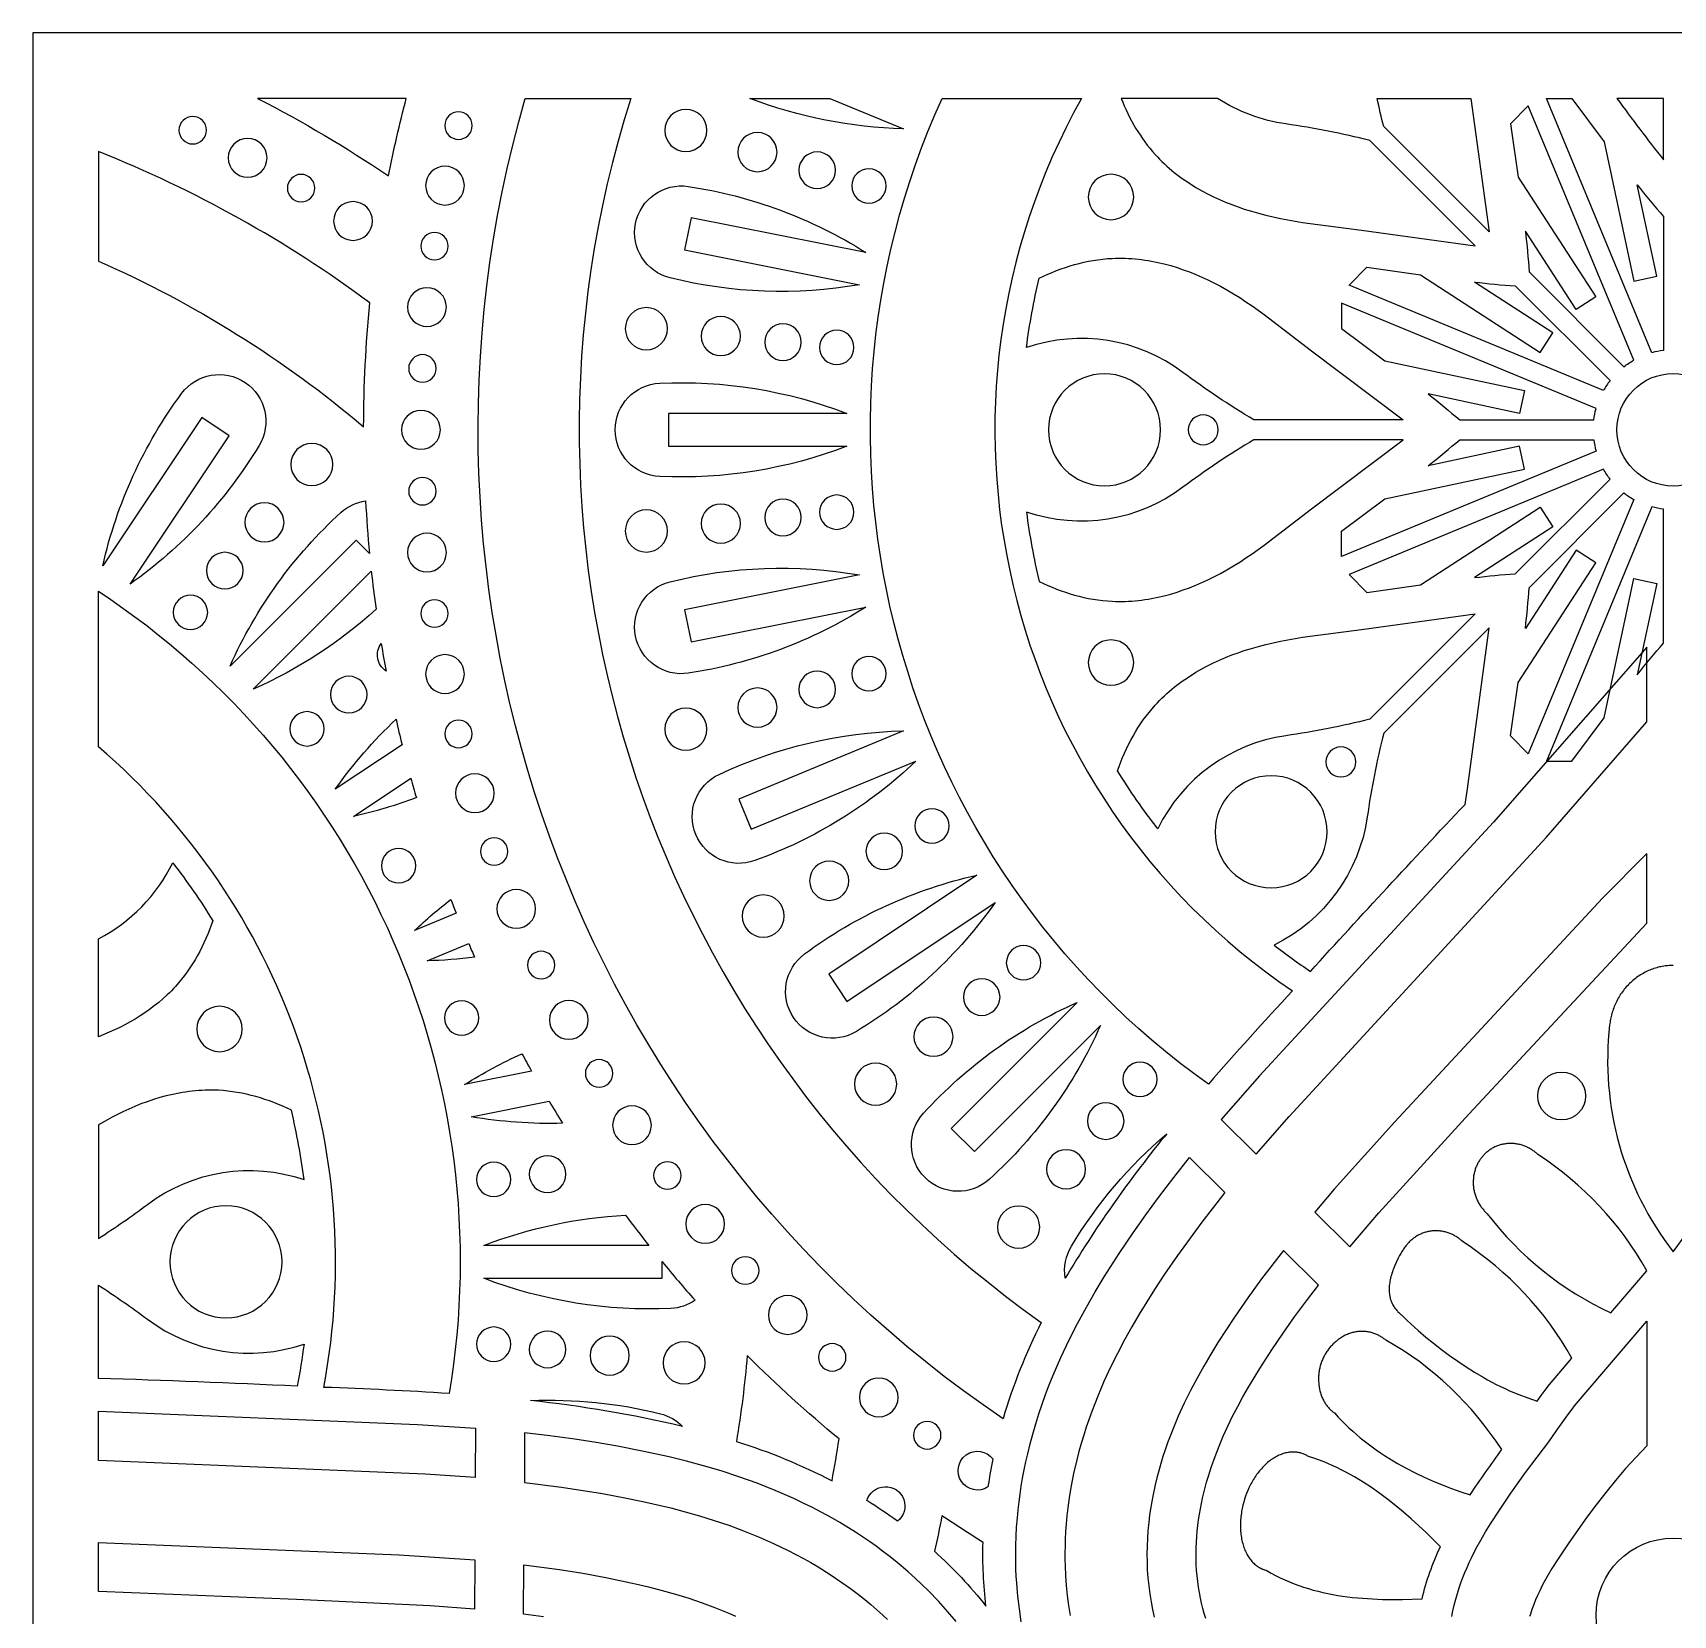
# Model space of a CAD drawing. Extents: x 101 to 1101, y 77 to 2048.
# Drawn here: x 101 to 601, y 1566 to 2048 of the extents above; entities that cross this region are included whole.
import ezdxf

# ---------------------------------------------------------------- set-up
doc = ezdxf.new("R2010")
doc.units = 0
for name, color, linetype in [('LAYER_01', 1, 'CONTINUOUS'), ('LAYER_02', 5, 'CONTINUOUS'), ('LAYER_03', 7, 'CONTINUOUS')]:
    doc.layers.add(name, color=color, linetype=linetype)

msp = doc.modelspace()

# ---------------------------------------------------------------- linework, layer by layer
at = {"layer": 'LAYER_01'}
for points in [[(592.84, 1838.28), (592.84, 1861.04), (546.03, 1807.76), (474.69, 1730.37), (463.02, 1717.03), (473.71, 1706.45), (483.74, 1717.99), (562.07, 1803.06)], [(592.84, 1776.94), (592.84, 1798.18), (579.25, 1784.49), (515.94, 1716.29), (497.5, 1695.77), (491.54, 1688.81), (502.23, 1678.22), (511.09, 1688.52), (538.5, 1718.65)], [(120.74, 1628.07), (217.99, 1624.04), (235.67, 1622.86), (235.59, 1607.81), (220.34, 1608.88), (120.74, 1613.07)], [(120.74, 1588.06), (212.47, 1584.28), (235.46, 1582.74), (235.38, 1567.69), (221.84, 1568.71), (181.15, 1570.63), (120.74, 1573.05)]]:
    msp.add_lwpolyline(points, close=True, dxfattribs=at)
msp.add_lwpolyline([(600.84, 1764.03), (600.43, 1764.02), (600.02, 1764.01), (599.61, 1763.99), (599.2, 1763.95), (598.78, 1763.91), (598.36, 1763.86), (597.94, 1763.8), (597.52, 1763.73), (597.1, 1763.64), (596.67, 1763.55), (596.25, 1763.45), (595.82, 1763.34), (595.4, 1763.21), (594.98, 1763.08), (594.55, 1762.93), (594.13, 1762.77), (593.71, 1762.61), (593.3, 1762.43), (592.88, 1762.24), (592.47, 1762.04), (592.06, 1761.83), (591.66, 1761.61), (591.25, 1761.38), (590.86, 1761.13), (590.46, 1760.88), (590.08, 1760.62), (589.7, 1760.34), (589.32, 1760.06), (588.95, 1759.77), (588.58, 1759.47), (588.23, 1759.16), (587.88, 1758.84), (587.53, 1758.51), (587.2, 1758.17), (586.87, 1757.83), (586.55, 1757.47), (586.24, 1757.11), (585.94, 1756.74), (585.65, 1756.37), (585.36, 1755.99), (585.09, 1755.6), (584.82, 1755.21), (584.57, 1754.81), (584.32, 1754.41), (584.08, 1754), (583.86, 1753.59), (583.64, 1753.17), (583.43, 1752.76), (583.24, 1752.33), (583.05, 1751.91), (582.87, 1751.48), (582.71, 1751.05), (582.55, 1750.62), (582.4, 1750.19), (582.27, 1749.76), (582.14, 1749.33), (582.02, 1748.89), (581.92, 1748.46), (581.82, 1748.03), (581.73, 1747.6), (581.65, 1747.17), (581.58, 1746.74), (581.52, 1746.31), (581.47, 1745.89, 0.195761), (600.84, 1676.7, 0.195761), (620.21, 1745.89)], format="xyb", dxfattribs=at)
for points in [[(402.1, 1563.87), (401.5, 1567.8), (401.04, 1571.7), (400.7, 1575.61), (400.57, 1577.77), (400.47, 1579.94), (400.4, 1584.27), (400.43, 1587.1), (400.52, 1589.92), (400.68, 1592.74), (400.89, 1595.56), (401.13, 1597.98), (401.4, 1600.39), (401.73, 1602.79), (402.09, 1605.19), (402.51, 1607.68), (402.98, 1610.16), (403.49, 1612.63), (404.04, 1615.09), (404.78, 1618.09), (405.58, 1621.07), (406.49, 1624.19), (407.47, 1627.29), (408.47, 1630.25), (409.52, 1633.2), (410.64, 1636.12), (411.8, 1639.02), (414.16, 1644.46), (416.7, 1649.83), (419.25, 1654.85), (421.94, 1659.8), (424.62, 1664.45), (427.41, 1669.05), (431.98, 1676.19), (436.24, 1682.51), (440.05, 1687.91), (443.96, 1693.24), (448.63, 1699.38), (453.41, 1705.43), (464.13, 1694.82), (457.11, 1685.77), (449.67, 1675.55), (445.76, 1669.84), (442.69, 1665.16), (438.06, 1657.7), (435.78, 1653.79), (433.58, 1649.83), (431.4, 1645.69), (429.33, 1641.5), (427.3, 1637.1), (425.4, 1632.64), (423.58, 1627.96), (421.92, 1623.22), (421.12, 1620.74), (420.38, 1618.26), (419.68, 1615.75), (419.03, 1613.24), (418.06, 1609.03), (417.23, 1604.78), (416.72, 1601.68), (416.29, 1598.56), (416.02, 1596.15), (415.79, 1593.74), (415.62, 1591.33), (415.49, 1588.91), (415.43, 1586.91), (415.4, 1584.9), (415.41, 1582.9), (415.45, 1580.89), (415.58, 1577.89), (415.8, 1574.9), (416.11, 1571.86), (416.5, 1568.83), (416.99, 1565.8)], [(458.36, 1564.8), (457.88, 1566.35), (457.45, 1567.91), (457.06, 1569.49), (456.71, 1571.07), (456.39, 1572.75), (456.11, 1574.44), (455.88, 1576.14), (455.7, 1577.84), (455.56, 1579.55), (455.46, 1581.26), (455.41, 1582.97), (455.4, 1584.68), (455.43, 1586.4), (455.5, 1588.11), (455.61, 1589.83), (455.76, 1591.53), (455.94, 1593.24), (456.16, 1594.94), (456.42, 1596.63), (456.71, 1598.32), (457.03, 1599.95), (457.37, 1601.58), (457.75, 1603.19), (458.16, 1604.8), (458.59, 1606.41), (459.06, 1608), (460.06, 1611.16), (461.18, 1614.3), (462.38, 1617.4), (463.68, 1620.47), (465.07, 1623.51), (466.53, 1626.52), (468.07, 1629.5), (469.67, 1632.45), (471.33, 1635.37), (474.81, 1641.13), (478.46, 1646.77), (481.9, 1651.83), (485.43, 1656.8), (489.05, 1661.69), (492.75, 1666.51), (482.01, 1677.13), (475.34, 1668.4), (471.16, 1662.63), (467.05, 1656.7), (462.06, 1649.03), (459.88, 1645.47), (457.74, 1641.83), (455.68, 1638.14), (453.68, 1634.35), (451.78, 1630.5), (449.97, 1626.55), (448.28, 1622.53), (447.47, 1620.48), (446.71, 1618.41), (445.97, 1616.32), (445.28, 1614.23), (444.62, 1612.09), (444, 1609.93), (443.43, 1607.76), (442.9, 1605.59), (442.18, 1602.19), (441.86, 1600.48), (441.57, 1598.77), (441.23, 1596.43), (440.94, 1594.08), (440.71, 1591.7), (440.54, 1589.32), (440.44, 1586.93), (440.4, 1584.54), (440.42, 1582.13), (440.52, 1579.71), (440.69, 1577.27), (440.93, 1574.84), (441.25, 1572.38), (441.65, 1569.94), (442.11, 1567.59), (442.65, 1565.26)], [(533.32, 1565.45), (533.68, 1567.21), (534.09, 1568.96), (534.54, 1570.7), (535.04, 1572.43), (535.58, 1574.15), (536.13, 1575.77), (536.72, 1577.37), (537.34, 1578.91), (537.98, 1580.43), (538.63, 1581.9), (539.32, 1583.35), (540.72, 1586.13), (542.16, 1588.77), (543.61, 1591.26), (545.11, 1593.7), (548.04, 1598.2), (551.38, 1603.07), (555.83, 1609.33), (562.9, 1618.77), (565.21, 1621.94), (568.67, 1626.94), (569.99, 1628.72), (570.76, 1629.7), (592.84, 1655.54), (592.84, 1617.47), (589.53, 1614.07), (586.34, 1610.57), (583.26, 1606.97), (580.26, 1603.29), (577.35, 1599.54), (574.51, 1595.71), (568.99, 1587.89), (565.52, 1582.71), (563.86, 1580.08), (562.29, 1577.41), (561.54, 1576.05), (560.83, 1574.69), (560.14, 1573.31), (559.49, 1571.91), (558.88, 1570.51), (558.31, 1569.08), (557.78, 1567.64), (557.3, 1566.18), (557.06, 1565.41)], [(382.27, 1563.92), (379.74, 1566.93), (378.3, 1568.55), (376.84, 1570.15), (373.82, 1573.27), (371.8, 1575.24), (369.74, 1577.17), (367.64, 1579.06), (365.49, 1580.9), (363.62, 1582.44), (361.72, 1583.95), (359.79, 1585.42), (357.84, 1586.86), (355.78, 1588.32), (353.7, 1589.75), (351.59, 1591.13), (349.45, 1592.48), (346.81, 1594.08), (344.14, 1595.62), (341.29, 1597.18), (338.41, 1598.69), (335.61, 1600.07), (332.78, 1601.41), (329.93, 1602.68), (327.05, 1603.91), (321.53, 1606.09), (315.94, 1608.09), (310.59, 1609.84), (305.19, 1611.43), (300, 1612.83), (294.78, 1614.12), (286.5, 1615.93), (279.01, 1617.38), (272.5, 1618.5), (265.97, 1619.51), (258.33, 1620.55), (250.67, 1621.45), (250.59, 1606.37), (261.96, 1604.93), (274.44, 1602.96), (281.24, 1601.69), (286.73, 1600.56), (295.27, 1598.56), (299.65, 1597.4), (304.01, 1596.16), (308.47, 1594.77), (312.9, 1593.27), (317.45, 1591.6), (321.94, 1589.79), (326.54, 1587.76), (331.07, 1585.59), (333.38, 1584.4), (335.67, 1583.17), (337.93, 1581.89), (340.17, 1580.58), (343.83, 1578.28), (347.42, 1575.87), (349.98, 1574.03), (352.48, 1572.13), (354.38, 1570.62), (356.24, 1569.08), (358.07, 1567.49), (359.87, 1565.87), (361.33, 1564.5)], [(256.4, 1565.32), (250.38, 1566.12), (250.45, 1581.22), (261.34, 1579.76), (268.38, 1578.64), (275.48, 1577.35), (284.43, 1575.46), (288.49, 1574.48), (292.58, 1573.42), (296.65, 1572.27), (300.74, 1571), (304.8, 1569.62), (308.88, 1568.1), (312.91, 1566.46), (314.94, 1565.58)]]:
    msp.add_lwpolyline(points, dxfattribs=at)
for points in [[(581.85, 1658.09), (592.84, 1670.9, 0.120224), (559.62, 1706.34), (559.29, 1706.65), (559.08, 1706.83), (558.87, 1707), (558.65, 1707.18), (558.42, 1707.35), (558.19, 1707.51), (557.96, 1707.67), (557.72, 1707.83), (557.47, 1707.98), (557.22, 1708.13), (556.97, 1708.28), (556.71, 1708.41), (556.44, 1708.54), (556.17, 1708.67), (555.9, 1708.79), (555.62, 1708.9), (555.34, 1709.01), (555.06, 1709.11), (554.77, 1709.2), (554.48, 1709.29), (554.18, 1709.37), (553.89, 1709.44), (553.59, 1709.51), (553.29, 1709.56), (552.98, 1709.61), (552.68, 1709.65), (552.37, 1709.68), (552.07, 1709.71), (551.76, 1709.72), (551.45, 1709.73), (551.14, 1709.73), (550.84, 1709.72), (550.53, 1709.71), (550.22, 1709.68), (549.92, 1709.65), (549.62, 1709.61), (549.32, 1709.56), (549.02, 1709.5), (548.72, 1709.44), (548.43, 1709.37), (548.13, 1709.28), (547.85, 1709.2), (547.56, 1709.1), (547.28, 1709), (547.01, 1708.89), (546.73, 1708.78), (546.47, 1708.65), (546.2, 1708.53), (545.94, 1708.39), (545.69, 1708.25), (545.44, 1708.1), (545.2, 1707.95), (544.96, 1707.79), (544.73, 1707.63), (544.5, 1707.47), (544.28, 1707.29), (544.07, 1707.12), (543.86, 1706.94), (543.65, 1706.76), (543.46, 1706.57), (543.26, 1706.38), (543.08, 1706.19), (542.9, 1705.99), (542.73, 1705.79), (542.56, 1705.59), (542.39, 1705.38), (542.23, 1705.17), (542.07, 1704.95), (541.91, 1704.72), (541.76, 1704.49), (541.61, 1704.26), (541.47, 1704.01), (541.33, 1703.77), (541.2, 1703.51), (541.07, 1703.25), (540.95, 1702.99), (540.83, 1702.72), (540.72, 1702.45), (540.61, 1702.17), (540.51, 1701.89), (540.42, 1701.6), (540.34, 1701.31), (540.26, 1701.02), (540.18, 1700.72), (540.12, 1700.42), (540.06, 1700.12), (540.01, 1699.81), (539.97, 1699.5), (539.93, 1699.19), (539.91, 1698.88), (539.89, 1698.56), (539.87, 1698.24), (539.87, 1697.93), (539.87, 1697.61), (539.89, 1697.29), (539.9, 1696.97), (539.93, 1696.66), (539.97, 1696.34), (540.01, 1696.02), (540.06, 1695.71), (540.12, 1695.39), (540.19, 1695.08), (540.26, 1694.77), (540.34, 1694.47), (540.43, 1694.16), (540.53, 1693.86), (540.63, 1693.56), (540.74, 1693.27), (540.86, 1692.98), (540.98, 1692.69), (541.11, 1692.41), (541.24, 1692.13), (541.38, 1691.86), (541.53, 1691.59), (541.68, 1691.33), (541.84, 1691.07), (542, 1690.82), (542.17, 1690.57), (542.34, 1690.33), (542.51, 1690.09), (542.69, 1689.86), (542.87, 1689.64), (543.06, 1689.42), (543.24, 1689.21), (543.43, 1689), (543.63, 1688.81), (543.82, 1688.61), (544.15, 1688.3, 0.121451)], [(559.37, 1631.11), (560.59, 1632.84), (561.84, 1634.53), (563.15, 1636.19), (569.97, 1644.25, 0.12023), (536.78, 1679.71), (536.44, 1680.01), (536.24, 1680.19), (536.02, 1680.37), (535.8, 1680.55), (535.58, 1680.72), (535.35, 1680.88), (535.12, 1681.04), (534.88, 1681.2), (534.63, 1681.35), (534.38, 1681.5), (534.12, 1681.64), (533.86, 1681.78), (533.6, 1681.91), (533.33, 1682.04), (533.06, 1682.16), (532.78, 1682.27), (532.5, 1682.38), (532.21, 1682.48), (531.93, 1682.57), (531.63, 1682.66), (531.34, 1682.74), (531.04, 1682.81), (530.74, 1682.88), (530.44, 1682.93), (530.14, 1682.98), (529.83, 1683.02), (529.53, 1683.05), (529.22, 1683.08), (528.91, 1683.09), (528.61, 1683.1), (528.3, 1683.1), (527.99, 1683.09), (527.68, 1683.07), (527.38, 1683.05), (527.07, 1683.01), (526.77, 1682.97), (526.46, 1682.92), (526.16, 1682.86), (525.86, 1682.8), (525.57, 1682.72), (525.28, 1682.64), (524.99, 1682.55), (524.7, 1682.45), (524.41, 1682.34), (524.13, 1682.23), (523.86, 1682.11), (523.59, 1681.98), (523.32, 1681.85), (523.05, 1681.71), (522.8, 1681.56), (522.54, 1681.41), (522.29, 1681.25), (522.05, 1681.08), (521.81, 1680.91), (521.57, 1680.74), (521.35, 1680.56), (521.12, 1680.37), (520.9, 1680.18), (520.69, 1679.98), (520.48, 1679.78), (520.27, 1679.57), (520.07, 1679.36), (519.88, 1679.15), (519.69, 1678.93), (519.5, 1678.7), (519.31, 1678.46), (519.13, 1678.22), (518.94, 1677.97), (518.75, 1677.7), (518.57, 1677.43), (518.38, 1677.14), (518.19, 1676.84), (517.82, 1676.2), (517.43, 1675.51), (517.03, 1674.74), (516.4, 1673.45), (515.97, 1672.5), (515.77, 1672.02), (515.57, 1671.53), (515.39, 1671.04), (515.22, 1670.55), (515.06, 1670.07), (514.91, 1669.58), (514.78, 1669.11), (514.67, 1668.63), (514.57, 1668.17), (514.48, 1667.71), (514.41, 1667.25), (514.35, 1666.81), (514.3, 1666.37), (514.27, 1665.93), (514.26, 1665.51), (514.26, 1665.1), (514.27, 1664.69), (514.29, 1664.29), (514.33, 1663.91), (514.38, 1663.53), (514.41, 1663.34), (514.44, 1663.16), (514.47, 1662.98), (514.51, 1662.8), (514.55, 1662.62), (514.6, 1662.45), (514.64, 1662.28), (514.69, 1662.11), (514.75, 1661.95), (514.8, 1661.79), (514.86, 1661.63), (514.92, 1661.47), (514.98, 1661.31), (515.05, 1661.16), (515.12, 1661.01), (515.19, 1660.87), (515.26, 1660.72), (515.33, 1660.58), (515.41, 1660.44), (515.49, 1660.3), (515.65, 1660.03), (515.82, 1659.77), (515.99, 1659.52), (516.17, 1659.28), (516.36, 1659.04), (516.55, 1658.81), (516.74, 1658.59), (516.94, 1658.38), (517.15, 1658.17), (517.35, 1657.97), (517.56, 1657.78), (517.77, 1657.59), (517.99, 1657.42), (518.2, 1657.24), (518.56, 1656.97), (519.75, 1655.76), (520.83, 1654.69), (521.94, 1653.66), (523.08, 1652.64), (525.4, 1650.68), (527.77, 1648.77), (530.2, 1646.91), (532.66, 1645.1), (535.16, 1643.34), (537.69, 1641.63), (540.27, 1639.98), (542.88, 1638.42), (544.2, 1637.68), (545.54, 1636.96), (546.88, 1636.26), (548.24, 1635.59), (549.61, 1634.95), (550.98, 1634.33), (553.76, 1633.17), (556.56, 1632.1)], [(538.93, 1602.56, -0.011286), (548.61, 1616.39), (546.88, 1618.9), (545.09, 1621.38), (543.23, 1623.82), (541.3, 1626.21), (539.3, 1628.55), (537.24, 1630.83), (535.11, 1633.05), (532.91, 1635.2), (530.66, 1637.29), (528.34, 1639.3), (525.97, 1641.23), (523.55, 1643.09), (521.08, 1644.86), (518.56, 1646.54), (515.99, 1648.14), (513.24, 1649.72), (512.88, 1650.01), (512.67, 1650.18), (512.44, 1650.34), (512.21, 1650.5), (511.98, 1650.65), (511.74, 1650.8), (511.49, 1650.95), (511.24, 1651.09), (510.98, 1651.22), (510.72, 1651.35), (510.45, 1651.47), (510.18, 1651.59), (509.9, 1651.7), (509.62, 1651.8), (509.34, 1651.9), (509.05, 1651.98), (508.76, 1652.07), (508.46, 1652.14), (508.16, 1652.2), (507.85, 1652.26), (507.55, 1652.31), (507.24, 1652.35), (506.93, 1652.38), (506.61, 1652.4), (506.29, 1652.42), (505.98, 1652.42), (505.66, 1652.42), (505.33, 1652.4), (505.01, 1652.38), (504.69, 1652.35), (504.37, 1652.31), (504.04, 1652.25), (503.72, 1652.19), (503.4, 1652.12), (503.08, 1652.04), (502.76, 1651.95), (502.44, 1651.85), (502.12, 1651.74), (501.81, 1651.63), (501.5, 1651.5), (501.19, 1651.37), (500.88, 1651.22), (500.58, 1651.07), (500.28, 1650.91), (499.98, 1650.74), (499.69, 1650.56), (499.41, 1650.38), (499.12, 1650.19), (498.85, 1649.99), (498.57, 1649.79), (498.31, 1649.58), (498.05, 1649.37), (497.79, 1649.15), (497.55, 1648.93), (497.3, 1648.7), (497.07, 1648.47), (496.84, 1648.24), (496.62, 1648), (496.4, 1647.76), (496.2, 1647.52), (496, 1647.27), (495.8, 1647.03), (495.61, 1646.78), (495.43, 1646.53), (495.26, 1646.27), (495.09, 1646.02), (494.92, 1645.75), (494.76, 1645.48), (494.6, 1645.21), (494.44, 1644.93), (494.3, 1644.64), (494.15, 1644.35), (494.02, 1644.06), (493.88, 1643.76), (493.76, 1643.45), (493.64, 1643.15), (493.53, 1642.84), (493.42, 1642.52), (493.33, 1642.2), (493.23, 1641.88), (493.15, 1641.55), (493.07, 1641.22), (493, 1640.89), (492.94, 1640.56), (492.89, 1640.22), (492.84, 1639.88), (492.8, 1639.53), (492.77, 1639.19), (492.75, 1638.84), (492.73, 1638.5), (492.72, 1638.15), (492.72, 1637.8), (492.73, 1637.45), (492.74, 1637.09), (492.77, 1636.74), (492.79, 1636.39), (492.83, 1636.04), (492.88, 1635.69), (492.93, 1635.34), (492.99, 1634.99), (493.06, 1634.65), (493.14, 1634.31), (493.22, 1633.97), (493.32, 1633.64), (493.42, 1633.31), (493.53, 1632.99), (493.64, 1632.67), (493.76, 1632.36), (493.9, 1632.05), (494.03, 1631.76), (494.18, 1631.46), (494.33, 1631.18), (494.49, 1630.9), (494.65, 1630.63), (494.82, 1630.36), (494.99, 1630.11), (495.17, 1629.86), (495.36, 1629.62), (495.55, 1629.38), (495.74, 1629.16), (495.94, 1628.94), (496.14, 1628.73), (496.35, 1628.53), (496.55, 1628.33), (496.77, 1628.15), (496.98, 1627.97), (497.2, 1627.8), (497.56, 1627.53), (498.73, 1626.27), (499.8, 1625.17), (500.88, 1624.09), (501.99, 1623.03), (503.13, 1621.99), (504.28, 1620.98), (505.45, 1619.99), (506.64, 1619.03), (507.85, 1618.09), (509.07, 1617.17), (510.32, 1616.28), (511.58, 1615.41), (512.85, 1614.57), (514.14, 1613.74), (516.76, 1612.17), (519.43, 1610.68), (522.14, 1609.28), (524.88, 1607.97), (527.66, 1606.73), (530.45, 1605.58), (533.27, 1604.5), (536.09, 1603.49)], [(524.26, 1570.85, -0.051759), (529.86, 1586.75), (525.49, 1591.03), (520.97, 1595.22), (518.64, 1597.25), (516.26, 1599.23), (513.84, 1601.15), (511.38, 1603), (508.86, 1604.77), (506.29, 1606.45), (504.99, 1607.25), (503.67, 1608.03), (502.34, 1608.78), (501, 1609.51), (499.65, 1610.21), (498.28, 1610.88), (496.91, 1611.51), (495.52, 1612.12), (494.11, 1612.69), (492.7, 1613.23), (491.27, 1613.74), (489.67, 1614.26), (489.28, 1614.49), (489.04, 1614.63), (488.79, 1614.75), (488.54, 1614.87), (488.28, 1614.98), (488.01, 1615.08), (487.74, 1615.18), (487.46, 1615.26), (487.18, 1615.34), (486.89, 1615.41), (486.6, 1615.47), (486.3, 1615.52), (486.15, 1615.54), (486, 1615.56), (485.84, 1615.57), (485.69, 1615.59), (485.53, 1615.6), (485.38, 1615.6), (485.22, 1615.61), (485.06, 1615.61), (484.9, 1615.61), (484.74, 1615.61), (484.41, 1615.59), (484.08, 1615.57), (483.75, 1615.53), (483.41, 1615.48), (483.07, 1615.42), (482.73, 1615.34), (482.39, 1615.25), (482.04, 1615.15), (481.7, 1615.04), (481.35, 1614.91), (481, 1614.77), (480.65, 1614.62), (480.3, 1614.46), (479.95, 1614.28), (479.6, 1614.09), (479.25, 1613.89), (478.9, 1613.67), (478.56, 1613.44), (478.22, 1613.2), (477.87, 1612.95), (477.54, 1612.69), (477.2, 1612.41), (476.87, 1612.13), (476.55, 1611.83), (476.22, 1611.52), (475.91, 1611.2), (475.6, 1610.88), (475.29, 1610.54), (474.99, 1610.2), (474.69, 1609.84), (474.4, 1609.48), (474.12, 1609.11), (473.85, 1608.74), (473.58, 1608.35), (473.32, 1607.97), (473.06, 1607.57), (472.82, 1607.17), (472.58, 1606.77), (472.34, 1606.36), (472.12, 1605.95), (471.91, 1605.54), (471.7, 1605.12), (471.5, 1604.7), (471.12, 1603.86), (470.78, 1603.01), (470.46, 1602.15), (470.17, 1601.25), (469.9, 1600.34), (469.66, 1599.39), (469.55, 1598.91), (469.44, 1598.43), (469.35, 1597.94), (469.26, 1597.45), (469.19, 1596.95), (469.12, 1596.46), (469.06, 1595.96), (469.01, 1595.46), (468.97, 1594.96), (468.94, 1594.45), (468.92, 1593.95), (468.91, 1593.45), (468.91, 1592.95), (468.92, 1592.46), (468.94, 1591.96), (468.97, 1591.47), (469.01, 1590.99), (469.06, 1590.51), (469.13, 1590.04), (469.2, 1589.57), (469.28, 1589.11), (469.37, 1588.65), (469.48, 1588.21), (469.59, 1587.77), (469.71, 1587.34), (469.84, 1586.92), (469.98, 1586.51), (470.13, 1586.11), (470.29, 1585.72), (470.45, 1585.34), (470.63, 1584.97), (470.81, 1584.61), (471, 1584.26), (471.19, 1583.93), (471.39, 1583.61), (471.6, 1583.3), (471.82, 1583), (472.04, 1582.71), (472.26, 1582.44), (472.49, 1582.17), (472.72, 1581.92), (472.96, 1581.69), (473.2, 1581.46), (473.45, 1581.25), (473.57, 1581.15), (473.7, 1581.05), (473.82, 1580.95), (473.95, 1580.86), (474.08, 1580.77), (474.21, 1580.68), (474.33, 1580.6), (474.46, 1580.52), (474.59, 1580.44), (474.72, 1580.36), (474.85, 1580.29), (474.98, 1580.22), (475.11, 1580.15), (475.24, 1580.09), (475.37, 1580.03), (475.5, 1579.97), (475.63, 1579.91), (475.76, 1579.86), (475.89, 1579.81), (476.02, 1579.76), (476.29, 1579.67), (476.72, 1579.54), (478.24, 1578.68), (479.61, 1577.95), (481, 1577.26), (482.4, 1576.61), (483.82, 1576.01), (485.25, 1575.44), (486.7, 1574.91), (488.15, 1574.41), (489.61, 1573.95), (491.09, 1573.53), (492.57, 1573.14), (494.06, 1572.79), (495.55, 1572.46), (497.05, 1572.17), (498.56, 1571.91), (500.07, 1571.67), (503.1, 1571.29), (506.14, 1571), (509.18, 1570.8), (512.22, 1570.69), (515.25, 1570.65), (518.27, 1570.67)]]:
    msp.add_lwpolyline(points, format="xyb", close=True, dxfattribs=at)
for centre, radius in [((566.84, 1724.2), 7.3), ((600.84, 1565.83), 23.52)]:
    msp.add_circle(centre, radius, dxfattribs=at)
at = {"layer": 'LAYER_02'}
for points in [[(250.84, 2028.46), (283.01, 2028.46, 0.326632), (408.17, 1655.14, 0.04412), (396.52, 1625.76, -0.3249)], [(319.36, 2028.46), (343.73, 2028.46), (366.16, 2019.17, -0.085596)], [(377.94, 2028.46), (420.46, 2028.46, 0.389461), (484.76, 1756.25, 0.007739), (459.12, 1727.83, -0.35909)], [(432.53, 2028.46), (433.01, 2027.3), (433.5, 2026.14), (434.02, 2024.99), (434.56, 2023.85), (435.12, 2022.73), (435.71, 2021.61), (436.32, 2020.51), (436.96, 2019.42), (437.62, 2018.35), (438.3, 2017.29), (439.01, 2016.25), (439.74, 2015.23), (440.5, 2014.23), (441.28, 2013.24), (442.08, 2012.28), (442.91, 2011.34), (443.59, 2010.61), (444.28, 2009.89), (444.99, 2009.18), (445.71, 2008.49), (446.45, 2007.82), (447.2, 2007.15), (447.96, 2006.51), (448.74, 2005.87), (449.53, 2005.25), (450.33, 2004.65), (451.14, 2004.06), (451.96, 2003.48), (453.64, 2002.36), (455.35, 2001.3), (457.11, 2000.3), (458.89, 1999.34), (460.7, 1998.44), (462.54, 1997.59), (464.4, 1996.8), (466.28, 1996.05), (468.18, 1995.35), (470.08, 1994.7), (472.27, 1994.03), (474.46, 1993.4), (476.67, 1992.84), (478.88, 1992.32), (481.1, 1991.85), (483.33, 1991.42), (487.8, 1990.65), (505.82, 1988.28), (540.48, 1983.49), (508.35, 2015.62, 0.026008), (482.77, 2020.66, -0.108718), (461.96, 2028.46)], [(539.17, 2028.46), (544.73, 1987.73), (512.59, 2019.87, -0.008797), (510.59, 2028.46)], [(583.66, 2028.46, 0.006576), (597.84, 2009.73), (597.84, 2028.46)], [(201.6, 1928.32, -0.023696), (203.48, 1966.09, 0.065281), (120.74, 2012.21), (120.74, 1978.84, -0.071838)], [(352.76, 1971.62, -0.103997), (295.02, 1973.71, -0.954062), (300.57, 2001.6, -0.103997), (354.72, 1981.43), (301.4, 1992.03), (299.45, 1982.22)], [(407.54, 1973.6), (408.84, 1974.23), (410.16, 1974.82), (411.5, 1975.39), (412.85, 1975.93), (414.21, 1976.43), (415.58, 1976.91), (416.97, 1977.36), (418.36, 1977.77), (419.77, 1978.14), (421.18, 1978.48), (422.61, 1978.78), (424.03, 1979.04), (425.47, 1979.26), (426.91, 1979.44), (428.35, 1979.58), (429.79, 1979.67), (430.79, 1979.71), (431.79, 1979.73), (432.79, 1979.73), (433.79, 1979.71), (434.79, 1979.66), (435.79, 1979.6), (436.78, 1979.52), (437.78, 1979.42), (438.78, 1979.3), (439.77, 1979.16), (440.76, 1979), (441.75, 1978.83), (443.73, 1978.43), (445.69, 1977.97), (447.64, 1977.44), (449.57, 1976.86), (451.49, 1976.21), (453.39, 1975.51), (455.27, 1974.76), (457.13, 1973.96), (458.96, 1973.11), (460.77, 1972.22), (462.8, 1971.16), (464.79, 1970.04), (466.75, 1968.89), (468.68, 1967.69), (470.58, 1966.45), (472.46, 1965.18), (476.16, 1962.55), (490.58, 1951.49), (518.48, 1930.37), (473.03, 1930.37, -0.026008), (451.39, 1944.9, 0.247944), (403.68, 1952.46, -0.02706)], [(348.9, 1922.37, -0.103997), (291.86, 1913.15, -0.954062), (291.86, 1941.59, -0.103997), (348.9, 1932.37), (294.54, 1932.37), (294.54, 1922.37)], [(407.54, 1881.14), (408.84, 1880.52), (410.16, 1879.92), (411.5, 1879.36), (412.85, 1878.82), (414.21, 1878.31), (415.58, 1877.83), (416.97, 1877.39), (418.36, 1876.98), (419.77, 1876.61), (421.18, 1876.27), (422.61, 1875.97), (424.03, 1875.71), (425.47, 1875.48), (426.91, 1875.3), (428.35, 1875.17), (429.79, 1875.07), (430.79, 1875.03), (431.79, 1875.01), (432.79, 1875.02), (433.79, 1875.04), (434.79, 1875.08), (435.79, 1875.15), (436.78, 1875.23), (437.78, 1875.33), (438.78, 1875.45), (439.77, 1875.59), (440.76, 1875.74), (441.75, 1875.91), (443.73, 1876.31), (445.69, 1876.78), (447.64, 1877.3), (449.57, 1877.89), (451.49, 1878.54), (453.39, 1879.23), (455.27, 1879.99), (457.13, 1880.79), (458.96, 1881.63), (460.77, 1882.52), (462.8, 1883.59), (464.79, 1884.7), (466.75, 1885.86), (468.68, 1887.06), (470.58, 1888.3), (472.46, 1889.57), (476.16, 1892.19), (490.58, 1903.25), (518.48, 1924.37), (473.03, 1924.37, 0.026008), (451.39, 1909.85, -0.247944), (403.68, 1902.29, 0.02706)], [(354.72, 1873.32, -0.103997), (300.57, 1853.15, -0.954062), (295.02, 1881.04, -0.103997), (352.76, 1883.13), (299.45, 1872.52), (301.4, 1862.71)], [(227.69, 1633.47, 0.006649), (189.46, 1635.34, 0.268428), (120.74, 1830.7), (120.74, 1878.13, -0.296763)], [(431.47, 1823.38), (431.95, 1824.74), (432.46, 1826.09), (433, 1827.44), (433.57, 1828.77), (434.18, 1830.1), (434.81, 1831.4), (435.48, 1832.7), (436.18, 1833.98), (436.91, 1835.23), (437.67, 1836.47), (438.46, 1837.69), (439.29, 1838.89), (440.14, 1840.06), (441.03, 1841.2), (441.95, 1842.32), (442.91, 1843.41), (443.59, 1844.14), (444.28, 1844.86), (444.99, 1845.56), (445.71, 1846.25), (446.45, 1846.93), (447.2, 1847.59), (447.96, 1848.24), (448.74, 1848.87), (449.53, 1849.49), (450.33, 1850.1), (451.14, 1850.69), (451.96, 1851.27), (453.64, 1852.38), (455.35, 1853.44), (457.11, 1854.45), (458.89, 1855.4), (460.7, 1856.3), (462.54, 1857.15), (464.4, 1857.95), (466.28, 1858.7), (468.18, 1859.39), (470.08, 1860.04), (472.27, 1860.72), (474.46, 1861.34), (476.67, 1861.91), (478.88, 1862.42), (481.1, 1862.9), (483.33, 1863.33), (487.8, 1864.09), (505.82, 1866.46), (540.48, 1871.26), (508.35, 1839.12, -0.026008), (482.77, 1834.09, 0.247944), (443.69, 1805.69, -0.02706)], [(537.37, 1813.13), (538.09, 1817.92), (544.73, 1867.02), (512.59, 1834.88, 0.026008), (507.56, 1809.3, -0.247944), (479.16, 1770.22, 0.017218), (490.26, 1762.22, -0.00443)], [(369.99, 1826.34, -0.103997), (320.82, 1795.99, -0.954062), (309.94, 1822.27, -0.103997), (366.16, 1835.58), (315.94, 1814.78), (319.77, 1805.54)], [(394.14, 1783.24, -0.103997), (351.83, 1743.89, -0.954062), (336.03, 1767.54, -0.103997), (388.58, 1791.56), (343.38, 1761.36), (348.94, 1753.04)], [(426.23, 1745.69, -0.103997), (392.41, 1698.84, -0.954062), (372.3, 1718.94, -0.103997), (419.16, 1752.76), (380.72, 1714.32), (387.79, 1707.25)], [(415.51, 1668.68, -0.178635), (417.36, 1678.36, -0.080632), (446.44, 1712.69), (445.62, 1711.69, 0.036031)], [(391.94, 1604.97, -2.290361), (393.45, 1613.51, 0.014527)]]:
    msp.add_lwpolyline(points, format="xyb", close=True, dxfattribs=at)
at = {"layer": 'LAYER_02', "extrusion": (0, 0, -1)}
for centre, radius in [((-230.51, 2020.14), 4.19), ((-299.83, 2018.68), 6.43), ((-321.65, 2012.07), 5.97), ((-339.87, 2006.54), 5.58), ((-226.4, 2001.85), 5.91), ((-355.64, 2001.76), 5.24), ((-429.44, 1998.37), 6.93), ((-223.2, 1983.39), 4.19), ((-220.9, 1964.79), 5.91), ((-287.8, 1958.2), 6.43), ((-310.49, 1955.97), 5.97), ((-329.44, 1954.11), 5.58), ((-345.84, 1952.49), 5.24), ((-219.53, 1946.11), 4.19), ((-427.47, 1927.37), 17.08), ((-219.07, 1927.37), 5.91), ((-457.57, 1927.37), 4.57), ((-219.53, 1908.64), 4.19), ((-329.44, 1900.64), 5.58), ((-345.84, 1902.26), 5.24), ((-287.8, 1896.54), 6.43), ((-310.49, 1898.78), 5.97), ((-220.9, 1889.95), 5.91), ((-223.2, 1871.35), 4.19), ((-429.44, 1856.38), 6.93), ((-226.4, 1852.89), 5.91), ((-355.64, 1852.99), 5.24), ((-339.87, 1848.21), 5.58), ((-321.65, 1842.68), 5.97), ((-299.83, 1836.06), 6.43), ((-230.51, 1834.61), 4.19), ((-499.53, 1826.07), 4.57), ((-235.51, 1816.55), 5.91), ((-478.25, 1804.78), 17.08), ((-374.86, 1806.59), 5.24), ((-241.38, 1798.76), 4.19), ((-360.33, 1798.82), 5.58), ((-343.54, 1789.84), 5.97), ((-248.13, 1781.27), 5.91), ((-323.42, 1779.09), 6.43), ((-255.72, 1764.14), 4.19), ((-402.77, 1764.82), 5.24), ((-390.03, 1754.37), 5.58), ((-264.15, 1747.41), 5.91), ((-375.31, 1742.29), 5.97), ((-273.38, 1731.1), 4.19), ((-357.68, 1727.82), 6.43), ((-438.29, 1729.3), 5.24), ((-283.41, 1715.27), 5.91), ((-427.83, 1716.56), 5.58), ((-415.75, 1701.85), 5.97), ((-294.2, 1699.95), 4.19), ((-305.72, 1685.18), 5.91), ((-401.29, 1684.22), 6.43), ((-317.96, 1670.99), 4.19), ((-330.89, 1657.42), 5.91), ((-344.46, 1644.5), 4.19), ((-358.65, 1632.26), 5.91), ((-373.42, 1620.73), 4.19)]:
    msp.add_circle(centre, radius, dxfattribs=at)
at = {"layer": 'LAYER_02'}
msp.add_circle((600.84, 1927.37), 17.17, dxfattribs=at)
at = {"layer": 'LAYER_03'}
msp.add_lwpolyline([(100.74, 77.1), (1100.94, 77.1), (1100.94, 2048.46), (100.74, 2048.46)], close=True, dxfattribs=at)
for points in [[(169.26, 2028.46, -0.02907), (209.18, 2004.84, -0.015179), (214.61, 2028.46)], [(553.59, 2004.4), (577.26, 1967.91), (571.28, 1964.03), (555.78, 1987.93, -0.011404), (556.94, 1975.51), (585.84, 1946.61, -0.036548), (588.8, 1948.59), (556.67, 2026.16), (551.25, 2020.74)], [(579.78, 2015.25), (588.85, 1972.71), (595.82, 1974.2), (589.89, 2002.06, 0.011404), (597.84, 1992.45), (597.84, 1951.58, 0.036548), (594.35, 1950.89), (562.22, 2028.46), (569.89, 2028.46)], [(523.81, 1974.63), (560.3, 1950.96), (564.18, 1956.94), (540.28, 1972.44, 0.011404), (552.7, 1971.27), (581.6, 1942.37, 0.036548), (579.62, 1939.41), (502.05, 1971.54), (507.48, 1976.97)], [(512.96, 1948.43), (555.5, 1939.36), (554.01, 1932.39), (526.16, 1938.33, -0.011404), (535.76, 1930.37), (576.63, 1930.37, -0.036548), (577.32, 1933.87), (499.75, 1966), (499.75, 1958.32)], [(122.07, 1885.89, -0.103997), (146.1, 1938.44, -0.954062), (169.74, 1922.64, -0.103997), (130.39, 1880.33), (160.59, 1925.53), (152.27, 1931.09)], [(512.96, 1906.32), (555.5, 1915.38), (554.01, 1922.35), (526.16, 1916.42, 0.011404), (535.76, 1924.37), (576.63, 1924.37, 0.036548), (577.32, 1920.88), (499.75, 1888.75), (499.75, 1896.42)], [(523.81, 1880.12), (560.3, 1903.79), (564.18, 1897.81), (540.28, 1882.31, -0.011404), (552.7, 1883.47), (581.6, 1912.37, -0.036548), (579.62, 1915.34), (502.05, 1883.2), (507.48, 1877.78)], [(160.87, 1855.31, -0.103997), (194.69, 1902.17, -0.148921), (202.18, 1905.72, 0.01007), (203.38, 1889.68), (199.31, 1893.75)], [(553.59, 1850.34), (577.26, 1886.83), (571.28, 1890.71), (555.78, 1866.82, 0.011404), (556.94, 1879.23), (585.84, 1908.13, 0.036548), (588.8, 1906.15), (556.67, 1828.58), (551.25, 1834.01)], [(579.78, 1839.49), (588.85, 1882.03), (595.82, 1880.55), (589.89, 1852.69, -0.011404), (597.84, 1862.29), (597.84, 1903.16, -0.036548), (594.35, 1903.86), (562.22, 1826.29), (569.89, 1826.29)], [(205.37, 1872.64, -0.08005), (167.95, 1848.24), (203.93, 1884.23, 0.007317)], [(208.44, 1853.77, -0.422938), (206.95, 1862.21, 0.005363)], [(192.96, 1817.76, -0.050419), (211.48, 1839.08, 0.004974), (213.31, 1831.35)], [(217.67, 1815.22, -0.035668), (198.52, 1809.44), (216, 1821.12, 0.003842)], [(120.74, 1772.16, 0.160734), (143.41, 1795.31, -0.02706), (155.63, 1777.62), (155.15, 1776.26), (154.64, 1774.91), (154.1, 1773.56), (153.53, 1772.23), (152.92, 1770.91), (152.29, 1769.6), (151.62, 1768.3), (150.92, 1767.03), (150.19, 1765.77), (149.43, 1764.53), (148.64, 1763.31), (147.82, 1762.11), (146.96, 1760.94), (146.07, 1759.8), (145.15, 1758.68), (144.19, 1757.59), (143.6, 1756.95), (142.99, 1756.32), (142.37, 1755.69), (141.74, 1755.08), (140.45, 1753.89), (139.12, 1752.75), (137.75, 1751.65), (136.34, 1750.59), (134.9, 1749.57), (133.42, 1748.6), (131.92, 1747.66), (130.39, 1746.77), (128.83, 1745.92), (127.25, 1745.11), (125.65, 1744.34), (124.02, 1743.62), (122.39, 1742.92), (120.74, 1742.27)], [(217.11, 1774.66, -0.025958), (228.17, 1784.14, 0.002832), (229.82, 1779.93)], [(235.42, 1766.54, -0.025891), (220.94, 1765.42), (233.63, 1770.68, 0.002826)], [(232.39, 1727.68, -0.03538), (249.87, 1737.08, 0.003813), (252.81, 1731.75)], [(120.74, 1680.76, 0.018181), (135.71, 1691.16, -0.247944), (183.42, 1698.71, 0.02706), (179.56, 1719.86), (178.26, 1720.48), (176.94, 1721.08), (175.6, 1721.64), (174.26, 1722.18), (172.89, 1722.69), (171.52, 1723.17), (170.13, 1723.61), (168.74, 1724.02), (167.33, 1724.4), (165.92, 1724.73), (164.49, 1725.03), (163.07, 1725.3), (161.63, 1725.52), (160.19, 1725.7), (158.75, 1725.84), (157.31, 1725.93), (156.31, 1725.97), (155.31, 1725.99), (154.31, 1725.99), (153.31, 1725.96), (152.31, 1725.92), (151.32, 1725.86), (150.32, 1725.77), (149.32, 1725.67), (148.33, 1725.55), (147.33, 1725.42), (146.34, 1725.26), (145.35, 1725.09), (143.38, 1724.69), (141.41, 1724.23), (139.46, 1723.7), (137.53, 1723.11), (135.61, 1722.47), (133.71, 1721.77), (131.83, 1721.02), (129.97, 1720.21), (128.14, 1719.37), (126.33, 1718.48), (124.91, 1717.74), (123.5, 1716.97), (120.74, 1715.37)], [(262.22, 1715.88, -0.049894), (234.34, 1717.88), (258.11, 1722.6, 0.004934)], [(238.2, 1678.63, -0.079225), (281.45, 1687.82, 0.007274), (288.56, 1678.63)], [(302.64, 1661.9, -0.13986), (295.24, 1659.41, -0.103997), (238.2, 1668.63), (292.56, 1668.63), (292.56, 1673.68, 0.00971)], [(120.74, 1666.5, -0.018181), (135.71, 1656.1, 0.247944), (183.42, 1648.55, -0.016397), (181.35, 1635.68, 0.003944), (120.74, 1638.08)], [(318.55, 1645.04, -0.019795), (315.25, 1618.85, -0.042874), (344.39, 1606.85, 0.008871), (346.54, 1619.6, -0.023696)], [(252.46, 1631.31, -0.071274), (292.08, 1627.3, -0.139254), (298.83, 1623.43, 0.031447)], [(355.02, 1600.79, -1.373449), (364.34, 1594.5, 0.018693)], [(390.45, 1588.06, -0.009345), (377.92, 1596.16, -0.006927), (375.62, 1585.34, -0.042764), (391.32, 1568.62, -0.036499)]]:
    msp.add_lwpolyline(points, format="xyb", close=True, dxfattribs=at)
at = {"layer": 'LAYER_03', "extrusion": (0, 0, -1)}
for centre, radius in [((-149.49, 2018.75), 4.19), ((-166.23, 2010.32), 5.91), ((-182.53, 2001.09), 4.19), ((-198.36, 1991.06), 5.91), ((-185.81, 1916.79), 6.43), ((-171.35, 1899.15), 5.97), ((-159.27, 1884.44), 5.58), ((-148.81, 1871.7), 5.24), ((-197.07, 1846.63), 5.58), ((-184.33, 1836.18), 5.24), ((-212.24, 1794.41), 5.24), ((-157.66, 1744.62), 6.93), ((-231.46, 1748.01), 5.24), ((-257.66, 1700.36), 5.58), ((-241.26, 1698.74), 5.24), ((-159.63, 1673.63), 17.08), ((-241.26, 1648.51), 5.24), ((-257.66, 1646.9), 5.58), ((-276.61, 1645.03), 5.97), ((-299.3, 1642.8), 6.43)]:
    msp.add_circle(centre, radius, dxfattribs=at)

doc.saveas('drawing.dxf')
